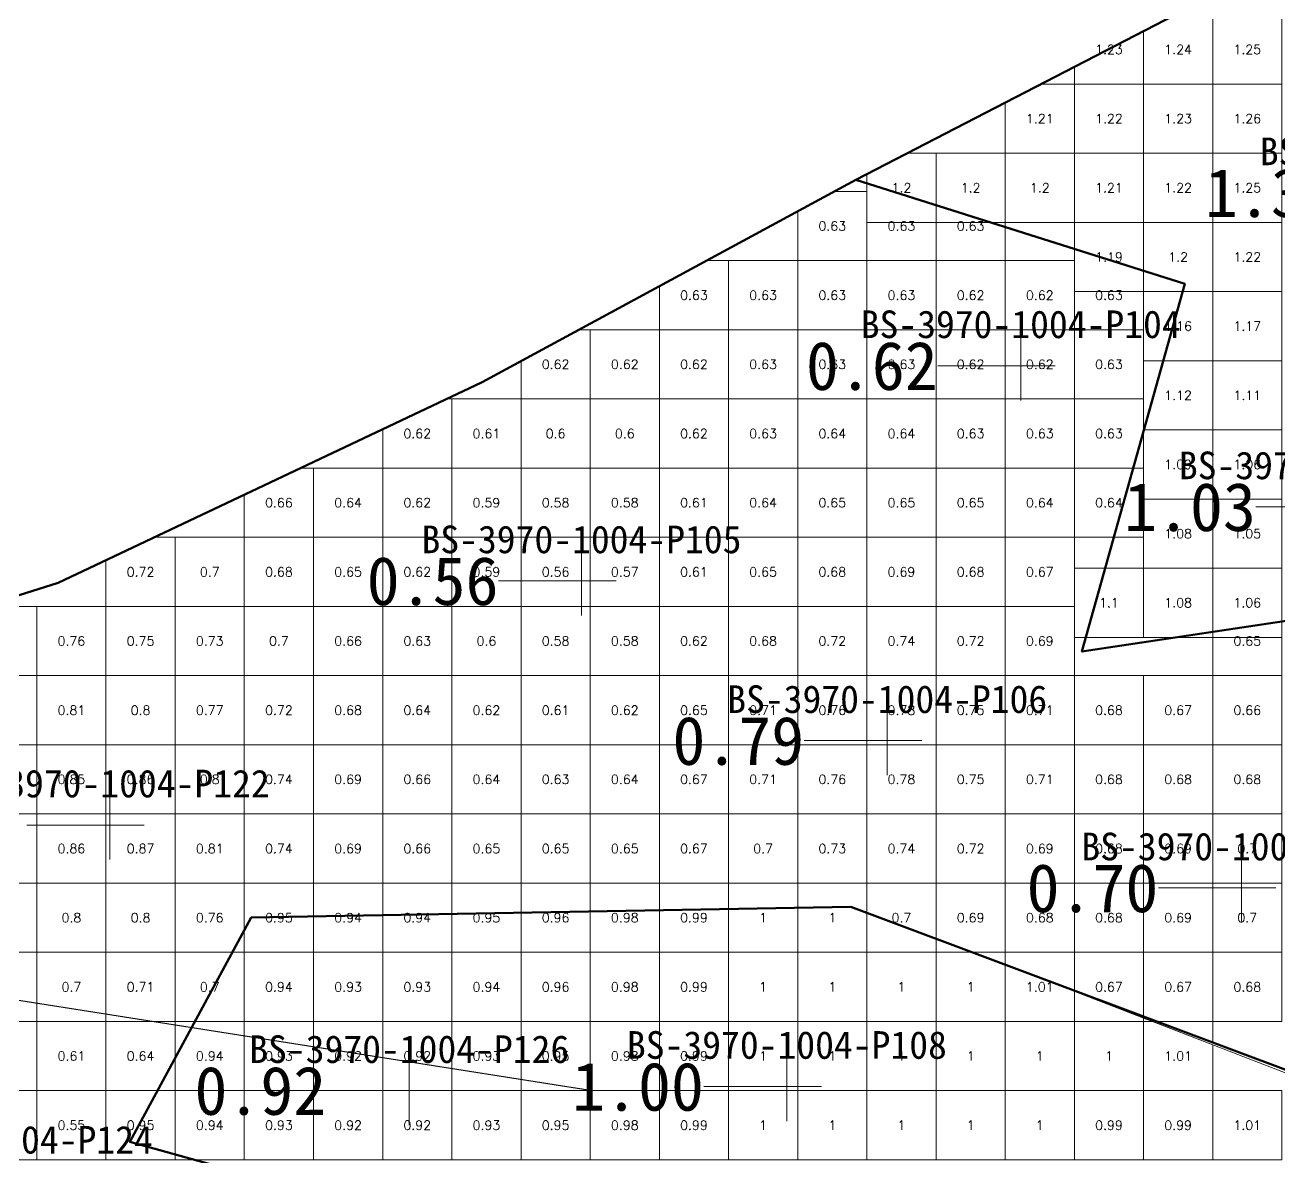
# Model space of a CAD drawing. Header units: inches. Extents: x 469761 to 469956, y 4349708 to 4349833.
# Drawn here: x 469805.2 to 469823.32, y 4349755.18 to 4349771.55 of the extents above; entities that cross this region are included whole.
import ezdxf
from ezdxf.enums import TextEntityAlignment as Align

# ---------------------------------------------------------------- set-up
doc = ezdxf.new("R2010")
doc.units = ezdxf.units.IN
doc.header["$MEASUREMENT"] = 0
for name, color, linetype, lineweight in [('点', 7, 'Continuous', 0), ('爆区方格网', 7, 'Continuous', 0), ('线条', 7, 'Continuous', 0), ('钻孔', 7, 'Continuous', 0)]:
    doc.layers.add(name, color=color, linetype=linetype, lineweight=lineweight)
doc.styles.add('3dmine_textStyle_1', font='txt.shx', dxfattribs={"height": 1, "bigfont": 'gbcbig.shx'})
doc.styles.add('3dmine_textStyle_2', font='simsunb.ttf', dxfattribs={"height": 1})

msp = doc.modelspace()

# ---------------------------------------------------------------- hatches: boundary and pattern name
at = {"layer": '钻孔', "linetype": 'Continuous', "lineweight": 0, "true_color": 0x00ffff, "extrusion": (0, 1, 0)}
for points in [[(-469820.59, 3960.29), (-469819.59, 3960.29), (-469819.59, 3973.29), (-469820.59, 3973.29)], [(-469814.24, 3960.45), (-469813.24, 3960.45), (-469813.24, 3973.45), (-469814.24, 3973.45)], [(-469818.66, 3959.59), (-469817.66, 3959.59), (-469817.66, 3973.59), (-469818.66, 3973.59)], [(-469807.42, 3960.23), (-469806.42, 3960.23), (-469806.42, 3972.23), (-469807.42, 3972.23)], [(-469823.78, 3959.58), (-469822.78, 3959.58), (-469822.78, 3973.58), (-469823.78, 3973.58)], [(-469811.75, 3960.49), (-469810.75, 3960.49), (-469810.75, 3971.49), (-469811.75, 3971.49)]]:
    msp.add_hatch(color=4, dxfattribs=at).paths.add_polyline_path(points, flags=0)
at = {"layer": '钻孔', "linetype": 'Continuous', "lineweight": 0, "true_color": 0x0000ff, "extrusion": (0, 1, 0)}
msp.add_hatch(color=5, dxfattribs=at).paths.add_polyline_path([(-469817.21, 3960.34), (-469816.21, 3960.34), (-469816.21, 3973.34), (-469817.21, 3973.34)], flags=0)

# ---------------------------------------------------------------- linework, layer by layer
msp.add_line((469813.366, 4349756.14, 3969.96), (469774.998, 4349762.186))
at = {"color": 5, "linetype": 'Continuous', "lineweight": 50, "elevation": 1987.297}
for points in [[(469817.208, 4349769.309), (469828.454, 4349775.127), (469837.3, 4349777.874), (469846.044, 4349775.075), (469845.59, 4349771.971), (469847.292, 4349769.245), (469850.168, 4349770.343), (469852.439, 4349771.326), (469856.754, 4349771.099), (469861.845, 4349771.213), (469866.414, 4349769.254), (469864.214, 4349766.26), (469858.315, 4349764.574), (469853.994, 4349765.649), (469852.242, 4349767.401), (469842.005, 4349764.839), (469836.359, 4349766.411), (469832.229, 4349766.357), (469826.099, 4349763.33), (469820.476, 4349762.487), (469821.961, 4349767.803), (469817.208, 4349769.309), (469817.208, 4349769.309)], [(469826.099, 4349763.33), (469820.476, 4349762.487), (469821.961, 4349767.803), (469817.208, 4349769.309), (469811.803, 4349766.383), (469805.674, 4349763.484), (469798.18, 4349761.115)], [(469826.447, 4349749.059), (469820.435, 4349748.718), (469816.901, 4349750.392), (469815.661, 4349753.368), (469810.454, 4349754.359), (469806.711, 4349755.398), (469808.467, 4349758.645), (469817.134, 4349758.797), (469824.272, 4349756.124)]]:
    msp.add_lwpolyline(points, dxfattribs=at)
at = {"color": 5, "linetype": 'Continuous', "lineweight": 0, "elevation": 1987.297}
msp.add_lwpolyline([(469808.467, 4349758.645), (469806.711, 4349755.398), (469810.454, 4349754.359), (469815.661, 4349753.368), (469816.901, 4349750.392), (469820.435, 4349748.718), (469826.447, 4349749.059), (469830.409, 4349743.046), (469833.538, 4349743.132), (469836.404, 4349743.299), (469837.582, 4349745.099), (469833.358, 4349750.622), (469831.831, 4349753.068), (469828.701, 4349753.527), (469824.551, 4349755.961), (469819.322, 4349757.977), (469817.134, 4349758.797), (469808.467, 4349758.645), (469808.467, 4349758.645)], dxfattribs=at)
at = {"layer": '点', "color": 138, "linetype": 'Continuous', "lineweight": 0, "true_color": 0x004c4c}
for points, elevation in [([(469819.59, 4349766.12), (469819.59, 4349767.12)], 3973.29), ([(469820.09, 4349766.62), (469819.09, 4349766.62)], 3973.29), ([(469813.24, 4349763.01), (469813.24, 4349764.01)], 3973.45), ([(469813.74, 4349763.51), (469812.74, 4349763.51)], 3973.45), ([(469817.66, 4349760.7), (469817.66, 4349761.7)], 3973.59), ([(469818.16, 4349761.2), (469817.16, 4349761.2)], 3973.59), ([(469806.42, 4349759.48), (469806.42, 4349760.48)], 3972.23), ([(469806.92, 4349759.98), (469805.92, 4349759.98)], 3972.23), ([(469822.78, 4349758.57), (469822.78, 4349759.57)], 3973.58), ([(469823.28, 4349759.07), (469822.28, 4349759.07)], 3973.58), ([(469816.21, 4349755.7), (469816.21, 4349756.7)], 3973.34), ([(469810.75, 4349755.64), (469810.75, 4349756.64)], 3971.49), ([(469811.25, 4349756.14), (469810.25, 4349756.14)], 3971.49), ([(469816.71, 4349756.2), (469815.71, 4349756.2)], 3973.34)]:
    msp.add_lwpolyline(points, dxfattribs=dict(at, elevation=elevation))
at = {"layer": '爆区方格网', "color": 5, "linetype": 'Continuous', "lineweight": 0}
for points, elevation in [([(469822.366, 4349770.693), (469821.366, 4349770.693), (469821.366, 4349771.46), (469821.817, 4349771.693), (469822.366, 4349771.693), (469822.366, 4349770.693)], 3972.82), ([(469823.366, 4349770.693), (469822.366, 4349770.693), (469822.366, 4349771.693), (469823.366, 4349771.693), (469823.366, 4349770.693)], 3972.82), ([(469821.366, 4349770.693), (469820.366, 4349770.693), (469820.366, 4349770.943), (469821.366, 4349771.46), (469821.366, 4349770.693)], 3972.82), ([(469809.366, 4349758.14), (469808.366, 4349758.14), (469808.366, 4349759.14), (469809.366, 4349759.14), (469809.366, 4349758.14)], 3969.96), ([(469810.366, 4349758.14), (469809.366, 4349758.14), (469809.366, 4349759.14), (469810.366, 4349759.14), (469810.366, 4349758.14)], 3969.96), ([(469811.366, 4349758.14), (469810.366, 4349758.14), (469810.366, 4349759.14), (469811.366, 4349759.14), (469811.366, 4349758.14)], 3969.96), ([(469812.366, 4349758.14), (469811.366, 4349758.14), (469811.366, 4349759.14), (469812.366, 4349759.14), (469812.366, 4349758.14)], 3969.96), ([(469813.366, 4349758.14), (469812.366, 4349758.14), (469812.366, 4349759.14), (469813.366, 4349759.14), (469813.366, 4349758.14)], 3969.96), ([(469814.366, 4349758.14), (469813.366, 4349758.14), (469813.366, 4349759.14), (469814.366, 4349759.14), (469814.366, 4349758.14)], 3969.96), ([(469815.366, 4349758.14), (469814.366, 4349758.14), (469814.366, 4349759.14), (469815.366, 4349759.14), (469815.366, 4349758.14)], 3969.96), ([(469816.366, 4349758.14), (469815.366, 4349758.14), (469815.366, 4349759.14), (469816.366, 4349759.14), (469816.366, 4349758.14)], 3969.96), ([(469817.366, 4349758.71), (469817.134, 4349758.797), (469817.366, 4349758.71), (469817.366, 4349758.14), (469816.366, 4349758.14), (469816.366, 4349759.14), (469817.366, 4349759.14), (469817.366, 4349758.71)], 3969.96), ([(469818.366, 4349758.335), (469818.366, 4349758.14), (469817.366, 4349758.14), (469817.366, 4349758.71), (469818.366, 4349758.335)], 3972.76), ([(469818.889, 4349758.14), (469818.366, 4349758.14), (469818.366, 4349758.335), (469818.889, 4349758.14)], 3972.76), ([(469808.366, 4349757.14), (469807.366, 4349757.14), (469807.366, 4349758.14), (469808.366, 4349758.14), (469808.366, 4349757.14)], 3972.76), ([(469809.366, 4349757.14), (469808.366, 4349757.14), (469808.366, 4349758.14), (469809.366, 4349758.14), (469809.366, 4349757.14)], 3969.96), ([(469810.366, 4349757.14), (469809.366, 4349757.14), (469809.366, 4349758.14), (469810.366, 4349758.14), (469810.366, 4349757.14)], 3969.96), ([(469811.366, 4349757.14), (469810.366, 4349757.14), (469810.366, 4349758.14), (469811.366, 4349758.14), (469811.366, 4349757.14)], 3969.96), ([(469812.366, 4349757.14), (469811.366, 4349757.14), (469811.366, 4349758.14), (469812.366, 4349758.14), (469812.366, 4349757.14)], 3969.96), ([(469813.366, 4349757.14), (469812.366, 4349757.14), (469812.366, 4349758.14), (469813.366, 4349758.14), (469813.366, 4349757.14)], 3969.96), ([(469814.366, 4349757.14), (469813.366, 4349757.14), (469813.366, 4349758.14), (469814.366, 4349758.14), (469814.366, 4349757.14)], 3969.96), ([(469815.366, 4349757.14), (469814.366, 4349757.14), (469814.366, 4349758.14), (469815.366, 4349758.14), (469815.366, 4349757.14)], 3969.96), ([(469816.366, 4349757.14), (469815.366, 4349757.14), (469815.366, 4349758.14), (469816.366, 4349758.14), (469816.366, 4349757.14)], 3969.96), ([(469817.366, 4349757.14), (469816.366, 4349757.14), (469816.366, 4349758.14), (469817.366, 4349758.14), (469817.366, 4349757.14)], 3969.96), ([(469818.366, 4349757.14), (469817.366, 4349757.14), (469817.366, 4349758.14), (469818.366, 4349758.14), (469818.366, 4349757.14)], 3969.96), ([(469819.322, 4349757.977), (469819.366, 4349757.961), (469819.366, 4349757.14), (469818.366, 4349757.14), (469818.366, 4349758.14), (469818.889, 4349758.14), (469819.322, 4349757.977)], 3969.96), ([(469820.366, 4349757.575), (469820.366, 4349757.14), (469819.366, 4349757.14), (469819.366, 4349757.961), (469820.366, 4349757.575)], 3969.96), ([(469821.366, 4349757.189), (469821.366, 4349757.14), (469820.366, 4349757.14), (469820.366, 4349757.592), (469821.366, 4349757.207)], 3972.76), ([(469808.366, 4349756.14), (469807.366, 4349756.14), (469807.366, 4349757.14), (469808.366, 4349757.14), (469808.366, 4349756.14)], 3969.96), ([(469809.366, 4349756.14), (469808.366, 4349756.14), (469808.366, 4349757.14), (469809.366, 4349757.14), (469809.366, 4349756.14)], 3969.96), ([(469810.366, 4349756.14), (469809.366, 4349756.14), (469809.366, 4349757.14), (469810.366, 4349757.14), (469810.366, 4349756.14)], 3969.96), ([(469811.366, 4349756.14), (469810.366, 4349756.14), (469810.366, 4349757.14), (469811.366, 4349757.14), (469811.366, 4349756.14)], 3969.96), ([(469812.366, 4349756.14), (469811.366, 4349756.14), (469811.366, 4349757.14), (469812.366, 4349757.14), (469812.366, 4349756.14)], 3969.96), ([(469813.366, 4349756.14), (469812.366, 4349756.14), (469812.366, 4349757.14), (469813.366, 4349757.14), (469813.366, 4349756.14)], 3969.96), ([(469814.366, 4349756.14), (469813.366, 4349756.14), (469813.366, 4349757.14), (469814.366, 4349757.14), (469814.366, 4349756.14)], 3969.96), ([(469815.366, 4349756.14), (469814.366, 4349756.14), (469814.366, 4349757.14), (469815.366, 4349757.14), (469815.366, 4349756.14)], 3969.96), ([(469816.366, 4349756.14), (469815.366, 4349756.14), (469815.366, 4349757.14), (469816.366, 4349757.14), (469816.366, 4349756.14)], 3969.96), ([(469817.366, 4349756.14), (469816.366, 4349756.14), (469816.366, 4349757.14), (469817.366, 4349757.14), (469817.366, 4349756.14)], 3969.96), ([(469818.366, 4349756.14), (469817.366, 4349756.14), (469817.366, 4349757.14), (469818.366, 4349757.14), (469818.366, 4349756.14)], 3969.96), ([(469819.366, 4349756.14), (469818.366, 4349756.14), (469818.366, 4349757.14), (469819.366, 4349757.14), (469819.366, 4349756.14)], 3969.96), ([(469820.366, 4349756.14), (469819.366, 4349756.14), (469819.366, 4349757.14), (469820.366, 4349757.14), (469820.366, 4349756.14)], 3969.96), ([(469821.366, 4349756.14), (469820.366, 4349756.14), (469820.366, 4349757.14), (469821.366, 4349757.14), (469821.366, 4349756.14)], 3969.96), ([(469822.366, 4349756.803), (469822.366, 4349756.14), (469821.366, 4349756.14), (469821.366, 4349757.14), (469821.494, 4349757.14), (469822.366, 4349756.803)], 3969.96), ([(469807.366, 4349755.14), (469806.366, 4349755.14), (469806.366, 4349756.14), (469807.366, 4349756.14), (469807.366, 4349755.14)], 3969.96), ([(469808.366, 4349755.14), (469807.366, 4349755.14), (469807.366, 4349756.14), (469808.366, 4349756.14), (469808.366, 4349755.14)], 3969.96), ([(469809.366, 4349755.14), (469808.366, 4349755.14), (469808.366, 4349756.14), (469809.366, 4349756.14), (469809.366, 4349755.14)], 3969.96), ([(469810.366, 4349755.14), (469809.366, 4349755.14), (469809.366, 4349756.14), (469810.366, 4349756.14), (469810.366, 4349755.14)], 3969.96), ([(469811.366, 4349755.14), (469810.366, 4349755.14), (469810.366, 4349756.14), (469811.366, 4349756.14), (469811.366, 4349755.14)], 3969.96), ([(469812.366, 4349755.14), (469811.366, 4349755.14), (469811.366, 4349756.14), (469812.366, 4349756.14), (469812.366, 4349755.14)], 3969.96), ([(469813.366, 4349755.14), (469812.366, 4349755.14), (469812.366, 4349756.14), (469813.366, 4349756.14), (469813.366, 4349755.14)], 3969.96), ([(469814.366, 4349755.14), (469813.366, 4349755.14), (469813.366, 4349756.14), (469814.366, 4349756.14), (469814.366, 4349755.14)], 3969.96), ([(469815.366, 4349755.14), (469814.366, 4349755.14), (469814.366, 4349756.14), (469815.366, 4349756.14), (469815.366, 4349755.14)], 3969.96), ([(469816.366, 4349755.14), (469815.366, 4349755.14), (469815.366, 4349756.14), (469816.366, 4349756.14), (469816.366, 4349755.14)], 3969.96), ([(469817.366, 4349755.14), (469816.366, 4349755.14), (469816.366, 4349756.14), (469817.366, 4349756.14), (469817.366, 4349755.14)], 3969.96), ([(469818.366, 4349755.14), (469817.366, 4349755.14), (469817.366, 4349756.14), (469818.366, 4349756.14), (469818.366, 4349755.14)], 3969.96), ([(469819.366, 4349755.14), (469818.366, 4349755.14), (469818.366, 4349756.14), (469819.366, 4349756.14), (469819.366, 4349755.14)], 3969.96), ([(469820.366, 4349755.14), (469819.366, 4349755.14), (469819.366, 4349756.14), (469820.366, 4349756.14), (469820.366, 4349755.14)], 3969.96), ([(469821.366, 4349755.14), (469820.366, 4349755.14), (469820.366, 4349756.14), (469821.366, 4349756.14), (469821.366, 4349755.14)], 3969.96), ([(469822.366, 4349755.14), (469821.366, 4349755.14), (469821.366, 4349756.14), (469822.366, 4349756.14), (469822.366, 4349755.14)], 3969.96), ([(469823.366, 4349755.14), (469822.366, 4349755.14), (469822.366, 4349756.14), (469823.366, 4349756.14), (469823.366, 4349755.14)], 3969.96)]:
    msp.add_lwpolyline(points, dxfattribs=dict(at, elevation=elevation))
at = {"layer": '爆区方格网', "color": 5, "linetype": 'Continuous', "lineweight": 0, "true_color": 0x0000ff}
for points, elevation in [([(469820.366, 4349769.693), (469819.366, 4349769.693), (469819.366, 4349770.425), (469819.885, 4349770.693), (469820.366, 4349770.693), (469820.366, 4349769.693)], 3972.82), ([(469821.366, 4349769.693), (469820.366, 4349769.693), (469820.366, 4349770.693), (469821.366, 4349770.693), (469821.366, 4349769.693)], 3972.82), ([(469822.366, 4349769.693), (469821.366, 4349769.693), (469821.366, 4349770.693), (469822.366, 4349770.693), (469822.366, 4349769.693)], 3972.82), ([(469823.366, 4349769.693), (469822.366, 4349769.693), (469822.366, 4349770.693), (469823.366, 4349770.693), (469823.366, 4349769.693)], 3972.82), ([(469818.366, 4349768.693), (469817.366, 4349768.693), (469817.366, 4349769.39), (469817.952, 4349769.693), (469818.366, 4349769.693), (469818.366, 4349768.693)], 3972.82), ([(469819.366, 4349768.693), (469818.366, 4349768.693), (469818.366, 4349769.693), (469819.366, 4349769.693), (469819.366, 4349768.693)], 3972.82), ([(469820.366, 4349768.693), (469819.366, 4349768.693), (469819.366, 4349769.693), (469820.366, 4349769.693), (469820.366, 4349768.693)], 3972.82), ([(469821.366, 4349768.693), (469820.366, 4349768.693), (469820.366, 4349769.693), (469821.366, 4349769.693), (469821.366, 4349768.693)], 3972.82), ([(469822.366, 4349768.693), (469821.366, 4349768.693), (469821.366, 4349769.693), (469822.366, 4349769.693), (469822.366, 4349768.693)], 3972.82), ([(469823.366, 4349768.693), (469822.366, 4349768.693), (469822.366, 4349769.693), (469823.366, 4349769.693), (469823.366, 4349768.693)], 3972.82), ([(469821.366, 4349767.693), (469820.366, 4349767.693), (469820.366, 4349768.693), (469821.366, 4349768.693), (469821.366, 4349767.693)], 3972.82), ([(469822.366, 4349767.693), (469821.366, 4349767.693), (469821.366, 4349768.693), (469822.366, 4349768.693), (469822.366, 4349767.693)], 3972.82), ([(469823.366, 4349767.693), (469822.366, 4349767.693), (469822.366, 4349768.693), (469823.366, 4349768.693), (469823.366, 4349767.693)], 3972.82), ([(469822.366, 4349766.693), (469821.366, 4349766.693), (469821.366, 4349767.693), (469822.366, 4349767.693), (469822.366, 4349766.693)], 3972.82), ([(469823.366, 4349766.693), (469822.366, 4349766.693), (469822.366, 4349767.693), (469823.366, 4349767.693), (469823.366, 4349766.693)], 3972.82), ([(469822.366, 4349765.693), (469821.366, 4349765.693), (469821.366, 4349766.693), (469822.366, 4349766.693), (469822.366, 4349765.693)], 3972.82), ([(469823.366, 4349765.693), (469822.366, 4349765.693), (469822.366, 4349766.693), (469823.366, 4349766.693), (469823.366, 4349765.693)], 3972.82), ([(469822.366, 4349764.693), (469821.366, 4349764.693), (469821.366, 4349765.693), (469822.366, 4349765.693), (469822.366, 4349764.693)], 3972.82), ([(469823.366, 4349764.693), (469822.366, 4349764.693), (469822.366, 4349765.693), (469823.366, 4349765.693), (469823.366, 4349764.693)], 3972.82), ([(469822.366, 4349763.693), (469821.366, 4349763.693), (469821.366, 4349764.693), (469822.366, 4349764.693), (469822.366, 4349763.693)], 3972.82), ([(469823.366, 4349763.693), (469822.366, 4349763.693), (469822.366, 4349764.693), (469823.366, 4349764.693), (469823.366, 4349763.693)], 3972.82), ([(469821.366, 4349762.693), (469820.366, 4349762.693), (469820.366, 4349763.693), (469821.366, 4349763.693), (469821.366, 4349762.693)], 3972.82), ([(469822.366, 4349762.693), (469821.366, 4349762.693), (469821.366, 4349763.693), (469822.366, 4349763.693), (469822.366, 4349762.693)], 3972.82), ([(469823.366, 4349762.693), (469822.366, 4349762.693), (469822.366, 4349763.693), (469823.366, 4349763.693), (469823.366, 4349762.693)], 3972.82), ([(469819.366, 4349757.961), (469818.889, 4349758.14), (469819.366, 4349758.14), (469819.366, 4349757.961)], 3969.96), ([(469820.366, 4349757.587), (469819.366, 4349757.961), (469819.366, 4349758.14), (469820.366, 4349758.14), (469820.366, 4349757.587)], 3969.96), ([(469822.366, 4349756.838), (469821.56, 4349757.14), (469822.366, 4349757.14), (469822.366, 4349756.838)], 3969.96)]:
    msp.add_lwpolyline(points, dxfattribs=dict(at, elevation=elevation))
at = {"layer": '爆区方格网', "color": 4, "linetype": 'Continuous', "lineweight": 0, "true_color": 0x00ffff, "elevation": 3972.76}
for points in [[(469817.366, 4349768.693), (469817.366, 4349768.14), (469816.366, 4349768.14), (469816.366, 4349768.853), (469816.896, 4349769.14), (469817.366, 4349769.14), (469817.366, 4349768.693)], [(469818.366, 4349768.14), (469817.366, 4349768.14), (469817.366, 4349768.693), (469818.366, 4349768.693), (469818.366, 4349768.14)], [(469819.366, 4349768.14), (469818.366, 4349768.14), (469818.366, 4349768.693), (469819.366, 4349768.693), (469819.366, 4349768.14)], [(469815.366, 4349767.14), (469814.366, 4349767.14), (469814.366, 4349767.77), (469815.048, 4349768.14), (469815.366, 4349768.14), (469815.366, 4349767.14)], [(469816.366, 4349767.14), (469815.366, 4349767.14), (469815.366, 4349768.14), (469816.366, 4349768.14), (469816.366, 4349767.14)], [(469817.366, 4349767.14), (469816.366, 4349767.14), (469816.366, 4349768.14), (469817.366, 4349768.14), (469817.366, 4349767.14)], [(469818.366, 4349767.14), (469817.366, 4349767.14), (469817.366, 4349768.14), (469818.366, 4349768.14), (469818.366, 4349767.14)], [(469819.366, 4349767.14), (469818.366, 4349767.14), (469818.366, 4349768.14), (469819.366, 4349768.14), (469819.366, 4349767.14)], [(469820.366, 4349767.693), (469820.366, 4349767.14), (469819.366, 4349767.14), (469819.366, 4349768.14), (469820.366, 4349768.14), (469820.366, 4349767.693)], [(469821.366, 4349767.14), (469820.366, 4349767.14), (469820.366, 4349767.693), (469821.366, 4349767.693), (469821.366, 4349767.14)], [(469813.366, 4349766.14), (469812.366, 4349766.14), (469812.366, 4349766.688), (469813.201, 4349767.14), (469813.366, 4349767.14), (469813.366, 4349766.14)], [(469814.366, 4349766.14), (469813.366, 4349766.14), (469813.366, 4349767.14), (469814.366, 4349767.14), (469814.366, 4349766.14)], [(469815.366, 4349766.14), (469814.366, 4349766.14), (469814.366, 4349767.14), (469815.366, 4349767.14), (469815.366, 4349766.14)], [(469816.366, 4349766.14), (469815.366, 4349766.14), (469815.366, 4349767.14), (469816.366, 4349767.14), (469816.366, 4349766.14)], [(469817.366, 4349766.14), (469816.366, 4349766.14), (469816.366, 4349767.14), (469817.366, 4349767.14), (469817.366, 4349766.14)], [(469818.366, 4349766.14), (469817.366, 4349766.14), (469817.366, 4349767.14), (469818.366, 4349767.14), (469818.366, 4349766.14)], [(469819.366, 4349766.14), (469818.366, 4349766.14), (469818.366, 4349767.14), (469819.366, 4349767.14), (469819.366, 4349766.14)], [(469820.366, 4349766.14), (469819.366, 4349766.14), (469819.366, 4349767.14), (469820.366, 4349767.14), (469820.366, 4349766.14)], [(469821.366, 4349766.693), (469821.366, 4349766.14), (469820.366, 4349766.14), (469820.366, 4349767.14), (469821.366, 4349767.14), (469821.366, 4349766.693)], [(469811.366, 4349765.14), (469810.366, 4349765.14), (469810.366, 4349765.703), (469811.289, 4349766.14), (469811.366, 4349766.14), (469811.366, 4349765.14)], [(469812.366, 4349765.14), (469811.366, 4349765.14), (469811.366, 4349766.14), (469812.366, 4349766.14), (469812.366, 4349765.14)], [(469813.366, 4349765.14), (469812.366, 4349765.14), (469812.366, 4349766.14), (469813.366, 4349766.14), (469813.366, 4349765.14)], [(469814.366, 4349765.14), (469813.366, 4349765.14), (469813.366, 4349766.14), (469814.366, 4349766.14), (469814.366, 4349765.14)], [(469815.366, 4349765.14), (469814.366, 4349765.14), (469814.366, 4349766.14), (469815.366, 4349766.14), (469815.366, 4349765.14)], [(469816.366, 4349765.14), (469815.366, 4349765.14), (469815.366, 4349766.14), (469816.366, 4349766.14), (469816.366, 4349765.14)], [(469817.366, 4349765.14), (469816.366, 4349765.14), (469816.366, 4349766.14), (469817.366, 4349766.14), (469817.366, 4349765.14)], [(469818.366, 4349765.14), (469817.366, 4349765.14), (469817.366, 4349766.14), (469818.366, 4349766.14), (469818.366, 4349765.14)], [(469819.366, 4349765.14), (469818.366, 4349765.14), (469818.366, 4349766.14), (469819.366, 4349766.14), (469819.366, 4349765.14)], [(469820.366, 4349765.14), (469819.366, 4349765.14), (469819.366, 4349766.14), (469820.366, 4349766.14), (469820.366, 4349765.14)], [(469821.366, 4349765.693), (469821.366, 4349765.14), (469820.366, 4349765.14), (469820.366, 4349766.14), (469821.366, 4349766.14), (469821.366, 4349765.693)], [(469809.366, 4349764.14), (469808.366, 4349764.14), (469808.366, 4349764.758), (469809.174, 4349765.14), (469809.366, 4349765.14), (469809.366, 4349764.14)], [(469810.366, 4349764.14), (469809.366, 4349764.14), (469809.366, 4349765.14), (469810.366, 4349765.14), (469810.366, 4349764.14)], [(469811.366, 4349764.14), (469810.366, 4349764.14), (469810.366, 4349765.14), (469811.366, 4349765.14), (469811.366, 4349764.14)], [(469812.366, 4349764.14), (469811.366, 4349764.14), (469811.366, 4349765.14), (469812.366, 4349765.14), (469812.366, 4349764.14)], [(469813.366, 4349764.14), (469812.366, 4349764.14), (469812.366, 4349765.14), (469813.366, 4349765.14), (469813.366, 4349764.14)], [(469814.366, 4349764.14), (469813.366, 4349764.14), (469813.366, 4349765.14), (469814.366, 4349765.14), (469814.366, 4349764.14)], [(469815.366, 4349764.14), (469814.366, 4349764.14), (469814.366, 4349765.14), (469815.366, 4349765.14), (469815.366, 4349764.14)], [(469816.366, 4349764.14), (469815.366, 4349764.14), (469815.366, 4349765.14), (469816.366, 4349765.14), (469816.366, 4349764.14)], [(469817.366, 4349764.14), (469816.366, 4349764.14), (469816.366, 4349765.14), (469817.366, 4349765.14), (469817.366, 4349764.14)], [(469818.366, 4349764.14), (469817.366, 4349764.14), (469817.366, 4349765.14), (469818.366, 4349765.14), (469818.366, 4349764.14)], [(469819.366, 4349764.14), (469818.366, 4349764.14), (469818.366, 4349765.14), (469819.366, 4349765.14), (469819.366, 4349764.14)], [(469820.366, 4349764.14), (469819.366, 4349764.14), (469819.366, 4349765.14), (469820.366, 4349765.14), (469820.366, 4349764.14)], [(469821.366, 4349764.14), (469820.366, 4349764.14), (469820.366, 4349765.14), (469821.366, 4349765.14), (469821.366, 4349764.14)], [(469807.366, 4349763.14), (469806.366, 4349763.14), (469806.366, 4349763.812), (469807.059, 4349764.14), (469807.366, 4349764.14), (469807.366, 4349763.14)], [(469808.366, 4349763.14), (469807.366, 4349763.14), (469807.366, 4349764.14), (469808.366, 4349764.14), (469808.366, 4349763.14)], [(469809.366, 4349763.14), (469808.366, 4349763.14), (469808.366, 4349764.14), (469809.366, 4349764.14), (469809.366, 4349763.14)], [(469810.366, 4349763.14), (469809.366, 4349763.14), (469809.366, 4349764.14), (469810.366, 4349764.14), (469810.366, 4349763.14)], [(469811.366, 4349763.14), (469810.366, 4349763.14), (469810.366, 4349764.14), (469811.366, 4349764.14), (469811.366, 4349763.14)], [(469812.366, 4349763.14), (469811.366, 4349763.14), (469811.366, 4349764.14), (469812.366, 4349764.14), (469812.366, 4349763.14)], [(469813.366, 4349763.14), (469812.366, 4349763.14), (469812.366, 4349764.14), (469813.366, 4349764.14), (469813.366, 4349763.14)], [(469814.366, 4349763.14), (469813.366, 4349763.14), (469813.366, 4349764.14), (469814.366, 4349764.14), (469814.366, 4349763.14)], [(469815.366, 4349763.14), (469814.366, 4349763.14), (469814.366, 4349764.14), (469815.366, 4349764.14), (469815.366, 4349763.14)], [(469816.366, 4349763.14), (469815.366, 4349763.14), (469815.366, 4349764.14), (469816.366, 4349764.14), (469816.366, 4349763.14)], [(469817.366, 4349763.14), (469816.366, 4349763.14), (469816.366, 4349764.14), (469817.366, 4349764.14), (469817.366, 4349763.14)], [(469818.366, 4349763.14), (469817.366, 4349763.14), (469817.366, 4349764.14), (469818.366, 4349764.14), (469818.366, 4349763.14)], [(469819.366, 4349763.14), (469818.366, 4349763.14), (469818.366, 4349764.14), (469819.366, 4349764.14), (469819.366, 4349763.14)], [(469820.366, 4349763.14), (469819.366, 4349763.14), (469819.366, 4349764.14), (469820.366, 4349764.14), (469820.366, 4349763.14)], [(469805.366, 4349762.14), (469804.366, 4349762.14), (469804.366, 4349763.071), (469804.583, 4349763.14), (469805.366, 4349763.14), (469805.366, 4349762.14)], [(469806.366, 4349762.14), (469805.366, 4349762.14), (469805.366, 4349763.14), (469806.366, 4349763.14), (469806.366, 4349762.14)], [(469807.366, 4349762.14), (469806.366, 4349762.14), (469806.366, 4349763.14), (469807.366, 4349763.14), (469807.366, 4349762.14)], [(469808.366, 4349762.14), (469807.366, 4349762.14), (469807.366, 4349763.14), (469808.366, 4349763.14), (469808.366, 4349762.14)], [(469809.366, 4349762.14), (469808.366, 4349762.14), (469808.366, 4349763.14), (469809.366, 4349763.14), (469809.366, 4349762.14)], [(469810.366, 4349762.14), (469809.366, 4349762.14), (469809.366, 4349763.14), (469810.366, 4349763.14), (469810.366, 4349762.14)], [(469811.366, 4349762.14), (469810.366, 4349762.14), (469810.366, 4349763.14), (469811.366, 4349763.14), (469811.366, 4349762.14)], [(469812.366, 4349762.14), (469811.366, 4349762.14), (469811.366, 4349763.14), (469812.366, 4349763.14), (469812.366, 4349762.14)], [(469813.366, 4349762.14), (469812.366, 4349762.14), (469812.366, 4349763.14), (469813.366, 4349763.14), (469813.366, 4349762.14)], [(469814.366, 4349762.14), (469813.366, 4349762.14), (469813.366, 4349763.14), (469814.366, 4349763.14), (469814.366, 4349762.14)], [(469815.366, 4349762.14), (469814.366, 4349762.14), (469814.366, 4349763.14), (469815.366, 4349763.14), (469815.366, 4349762.14)], [(469816.366, 4349762.14), (469815.366, 4349762.14), (469815.366, 4349763.14), (469816.366, 4349763.14), (469816.366, 4349762.14)], [(469817.366, 4349762.14), (469816.366, 4349762.14), (469816.366, 4349763.14), (469817.366, 4349763.14), (469817.366, 4349762.14)], [(469818.366, 4349762.14), (469817.366, 4349762.14), (469817.366, 4349763.14), (469818.366, 4349763.14), (469818.366, 4349762.14)], [(469819.366, 4349762.14), (469818.366, 4349762.14), (469818.366, 4349763.14), (469819.366, 4349763.14), (469819.366, 4349762.14)], [(469820.366, 4349762.693), (469820.366, 4349762.14), (469819.366, 4349762.14), (469819.366, 4349763.14), (469820.366, 4349763.14), (469820.366, 4349762.693)], [(469823.366, 4349762.14), (469822.366, 4349762.14), (469822.366, 4349762.693), (469823.366, 4349762.693), (469823.366, 4349762.14)], [(469805.366, 4349761.14), (469804.366, 4349761.14), (469804.366, 4349762.14), (469805.366, 4349762.14), (469805.366, 4349761.14)], [(469806.366, 4349761.14), (469805.366, 4349761.14), (469805.366, 4349762.14), (469806.366, 4349762.14), (469806.366, 4349761.14)], [(469807.366, 4349761.14), (469806.366, 4349761.14), (469806.366, 4349762.14), (469807.366, 4349762.14), (469807.366, 4349761.14)], [(469808.366, 4349761.14), (469807.366, 4349761.14), (469807.366, 4349762.14), (469808.366, 4349762.14), (469808.366, 4349761.14)], [(469809.366, 4349761.14), (469808.366, 4349761.14), (469808.366, 4349762.14), (469809.366, 4349762.14), (469809.366, 4349761.14)], [(469810.366, 4349761.14), (469809.366, 4349761.14), (469809.366, 4349762.14), (469810.366, 4349762.14), (469810.366, 4349761.14)], [(469811.366, 4349761.14), (469810.366, 4349761.14), (469810.366, 4349762.14), (469811.366, 4349762.14), (469811.366, 4349761.14)], [(469812.366, 4349761.14), (469811.366, 4349761.14), (469811.366, 4349762.14), (469812.366, 4349762.14), (469812.366, 4349761.14)], [(469813.366, 4349761.14), (469812.366, 4349761.14), (469812.366, 4349762.14), (469813.366, 4349762.14), (469813.366, 4349761.14)], [(469814.366, 4349761.14), (469813.366, 4349761.14), (469813.366, 4349762.14), (469814.366, 4349762.14), (469814.366, 4349761.14)], [(469815.366, 4349761.14), (469814.366, 4349761.14), (469814.366, 4349762.14), (469815.366, 4349762.14), (469815.366, 4349761.14)], [(469816.366, 4349761.14), (469815.366, 4349761.14), (469815.366, 4349762.14), (469816.366, 4349762.14), (469816.366, 4349761.14)], [(469817.366, 4349761.14), (469816.366, 4349761.14), (469816.366, 4349762.14), (469817.366, 4349762.14), (469817.366, 4349761.14)], [(469818.366, 4349761.14), (469817.366, 4349761.14), (469817.366, 4349762.14), (469818.366, 4349762.14), (469818.366, 4349761.14)], [(469819.366, 4349761.14), (469818.366, 4349761.14), (469818.366, 4349762.14), (469819.366, 4349762.14), (469819.366, 4349761.14)], [(469820.366, 4349761.14), (469819.366, 4349761.14), (469819.366, 4349762.14), (469820.366, 4349762.14), (469820.366, 4349761.14)], [(469821.366, 4349761.14), (469820.366, 4349761.14), (469820.366, 4349762.14), (469821.366, 4349762.14), (469821.366, 4349761.14)], [(469822.366, 4349761.14), (469821.366, 4349761.14), (469821.366, 4349762.14), (469822.366, 4349762.14), (469822.366, 4349761.14)], [(469823.366, 4349761.14), (469822.366, 4349761.14), (469822.366, 4349762.14), (469823.366, 4349762.14), (469823.366, 4349761.14)], [(469805.366, 4349760.14), (469804.366, 4349760.14), (469804.366, 4349761.14), (469805.366, 4349761.14), (469805.366, 4349760.14)], [(469806.366, 4349760.14), (469805.366, 4349760.14), (469805.366, 4349761.14), (469806.366, 4349761.14), (469806.366, 4349760.14)], [(469807.366, 4349760.14), (469806.366, 4349760.14), (469806.366, 4349761.14), (469807.366, 4349761.14), (469807.366, 4349760.14)], [(469808.366, 4349760.14), (469807.366, 4349760.14), (469807.366, 4349761.14), (469808.366, 4349761.14), (469808.366, 4349760.14)], [(469809.366, 4349760.14), (469808.366, 4349760.14), (469808.366, 4349761.14), (469809.366, 4349761.14), (469809.366, 4349760.14)], [(469810.366, 4349760.14), (469809.366, 4349760.14), (469809.366, 4349761.14), (469810.366, 4349761.14), (469810.366, 4349760.14)], [(469811.366, 4349760.14), (469810.366, 4349760.14), (469810.366, 4349761.14), (469811.366, 4349761.14), (469811.366, 4349760.14)], [(469812.366, 4349760.14), (469811.366, 4349760.14), (469811.366, 4349761.14), (469812.366, 4349761.14), (469812.366, 4349760.14)], [(469813.366, 4349760.14), (469812.366, 4349760.14), (469812.366, 4349761.14), (469813.366, 4349761.14), (469813.366, 4349760.14)], [(469814.366, 4349760.14), (469813.366, 4349760.14), (469813.366, 4349761.14), (469814.366, 4349761.14), (469814.366, 4349760.14)], [(469815.366, 4349760.14), (469814.366, 4349760.14), (469814.366, 4349761.14), (469815.366, 4349761.14), (469815.366, 4349760.14)], [(469816.366, 4349760.14), (469815.366, 4349760.14), (469815.366, 4349761.14), (469816.366, 4349761.14), (469816.366, 4349760.14)], [(469817.366, 4349760.14), (469816.366, 4349760.14), (469816.366, 4349761.14), (469817.366, 4349761.14), (469817.366, 4349760.14)], [(469818.366, 4349760.14), (469817.366, 4349760.14), (469817.366, 4349761.14), (469818.366, 4349761.14), (469818.366, 4349760.14)], [(469819.366, 4349760.14), (469818.366, 4349760.14), (469818.366, 4349761.14), (469819.366, 4349761.14), (469819.366, 4349760.14)], [(469820.366, 4349760.14), (469819.366, 4349760.14), (469819.366, 4349761.14), (469820.366, 4349761.14), (469820.366, 4349760.14)], [(469821.366, 4349760.14), (469820.366, 4349760.14), (469820.366, 4349761.14), (469821.366, 4349761.14), (469821.366, 4349760.14)], [(469822.366, 4349760.14), (469821.366, 4349760.14), (469821.366, 4349761.14), (469822.366, 4349761.14), (469822.366, 4349760.14)], [(469823.366, 4349760.14), (469822.366, 4349760.14), (469822.366, 4349761.14), (469823.366, 4349761.14), (469823.366, 4349760.14)], [(469805.366, 4349759.14), (469804.366, 4349759.14), (469804.366, 4349760.14), (469805.366, 4349760.14), (469805.366, 4349759.14)], [(469806.366, 4349759.14), (469805.366, 4349759.14), (469805.366, 4349760.14), (469806.366, 4349760.14), (469806.366, 4349759.14)], [(469807.366, 4349759.14), (469806.366, 4349759.14), (469806.366, 4349760.14), (469807.366, 4349760.14), (469807.366, 4349759.14)], [(469808.366, 4349759.14), (469807.366, 4349759.14), (469807.366, 4349760.14), (469808.366, 4349760.14), (469808.366, 4349759.14)], [(469809.366, 4349759.14), (469808.366, 4349759.14), (469808.366, 4349760.14), (469809.366, 4349760.14), (469809.366, 4349759.14)], [(469810.366, 4349759.14), (469809.366, 4349759.14), (469809.366, 4349760.14), (469810.366, 4349760.14), (469810.366, 4349759.14)], [(469811.366, 4349759.14), (469810.366, 4349759.14), (469810.366, 4349760.14), (469811.366, 4349760.14), (469811.366, 4349759.14)], [(469812.366, 4349759.14), (469811.366, 4349759.14), (469811.366, 4349760.14), (469812.366, 4349760.14), (469812.366, 4349759.14)], [(469813.366, 4349759.14), (469812.366, 4349759.14), (469812.366, 4349760.14), (469813.366, 4349760.14), (469813.366, 4349759.14)], [(469814.366, 4349759.14), (469813.366, 4349759.14), (469813.366, 4349760.14), (469814.366, 4349760.14), (469814.366, 4349759.14)], [(469815.366, 4349759.14), (469814.366, 4349759.14), (469814.366, 4349760.14), (469815.366, 4349760.14), (469815.366, 4349759.14)], [(469816.366, 4349759.14), (469815.366, 4349759.14), (469815.366, 4349760.14), (469816.366, 4349760.14), (469816.366, 4349759.14)], [(469817.366, 4349759.14), (469816.366, 4349759.14), (469816.366, 4349760.14), (469817.366, 4349760.14), (469817.366, 4349759.14)], [(469818.366, 4349759.14), (469817.366, 4349759.14), (469817.366, 4349760.14), (469818.366, 4349760.14), (469818.366, 4349759.14)], [(469819.366, 4349759.14), (469818.366, 4349759.14), (469818.366, 4349760.14), (469819.366, 4349760.14), (469819.366, 4349759.14)], [(469820.366, 4349759.14), (469819.366, 4349759.14), (469819.366, 4349760.14), (469820.366, 4349760.14), (469820.366, 4349759.14)], [(469821.366, 4349759.14), (469820.366, 4349759.14), (469820.366, 4349760.14), (469821.366, 4349760.14), (469821.366, 4349759.14)], [(469822.366, 4349759.14), (469821.366, 4349759.14), (469821.366, 4349760.14), (469822.366, 4349760.14), (469822.366, 4349759.14)], [(469823.366, 4349759.14), (469822.366, 4349759.14), (469822.366, 4349760.14), (469823.366, 4349760.14), (469823.366, 4349759.14)], [(469805.366, 4349758.14), (469804.366, 4349758.14), (469804.366, 4349759.14), (469805.366, 4349759.14), (469805.366, 4349758.14)], [(469806.366, 4349758.14), (469805.366, 4349758.14), (469805.366, 4349759.14), (469806.366, 4349759.14), (469806.366, 4349758.14)], [(469807.366, 4349758.14), (469806.366, 4349758.14), (469806.366, 4349759.14), (469807.366, 4349759.14), (469807.366, 4349758.14)], [(469808.366, 4349758.14), (469807.366, 4349758.14), (469807.366, 4349759.14), (469808.366, 4349759.14), (469808.366, 4349758.14)], [(469818.366, 4349758.335), (469817.366, 4349758.71), (469817.366, 4349759.14), (469818.366, 4349759.14), (469818.366, 4349758.335)], [(469819.366, 4349758.14), (469818.889, 4349758.14), (469818.366, 4349758.335), (469818.366, 4349759.14), (469819.366, 4349759.14), (469819.366, 4349758.14)], [(469820.366, 4349758.14), (469819.366, 4349758.14), (469819.366, 4349759.14), (469820.366, 4349759.14), (469820.366, 4349758.14)], [(469821.366, 4349758.14), (469820.366, 4349758.14), (469820.366, 4349759.14), (469821.366, 4349759.14), (469821.366, 4349758.14)], [(469822.366, 4349758.14), (469821.366, 4349758.14), (469821.366, 4349759.14), (469822.366, 4349759.14), (469822.366, 4349758.14)], [(469823.366, 4349758.14), (469822.366, 4349758.14), (469822.366, 4349759.14), (469823.366, 4349759.14), (469823.366, 4349758.14)], [(469805.366, 4349757.14), (469804.366, 4349757.14), (469804.366, 4349758.14), (469805.366, 4349758.14), (469805.366, 4349757.14)], [(469806.366, 4349757.14), (469805.366, 4349757.14), (469805.366, 4349758.14), (469806.366, 4349758.14), (469806.366, 4349757.14)], [(469807.366, 4349757.14), (469806.366, 4349757.14), (469806.366, 4349758.14), (469807.366, 4349758.14), (469807.366, 4349757.14)], [(469821.366, 4349757.212), (469820.366, 4349757.587), (469820.366, 4349758.14), (469821.366, 4349758.14), (469821.366, 4349757.212)], [(469822.366, 4349757.14), (469821.56, 4349757.14), (469821.366, 4349757.212), (469821.366, 4349758.14), (469822.366, 4349758.14), (469822.366, 4349757.14)], [(469823.366, 4349757.14), (469822.366, 4349757.14), (469822.366, 4349758.14), (469823.366, 4349758.14), (469823.366, 4349757.14)], [(469805.366, 4349756.14), (469804.366, 4349756.14), (469804.366, 4349757.14), (469805.366, 4349757.14), (469805.366, 4349756.14)], [(469806.366, 4349756.14), (469805.366, 4349756.14), (469805.366, 4349757.14), (469806.366, 4349757.14), (469806.366, 4349756.14)], [(469807.366, 4349756.14), (469806.366, 4349756.14), (469806.366, 4349757.14), (469807.366, 4349757.14), (469807.366, 4349756.14)], [(469821.494, 4349757.14), (469821.366, 4349757.14), (469821.366, 4349757.189), (469821.494, 4349757.14)], [(469806.366, 4349755.14), (469805.366, 4349755.14), (469805.366, 4349756.14), (469806.366, 4349756.14), (469806.366, 4349755.14)]]:
    msp.add_lwpolyline(points, dxfattribs=at)
at = {"layer": '爆区方格网', "color": 4, "linetype": 'Continuous', "lineweight": 0, "elevation": 3972.76}
msp.add_lwpolyline([(469805.366, 4349755.14), (469804.366, 4349755.14), (469804.366, 4349756.14), (469805.366, 4349756.14), (469805.366, 4349755.14)], dxfattribs=at)
at = {"layer": '线条', "color": 138, "linetype": 'Continuous', "lineweight": 0, "true_color": 0x004c4c}
for points, elevation in [([(469819.59, 4349766.62), (469819.59, 4349766.62), (469819.59, 4349766.62)], 3973.29), ([(469813.24, 4349763.51), (469813.24, 4349763.51), (469813.24, 4349763.51)], 3973.45), ([(469817.66, 4349761.2), (469817.66, 4349761.2), (469817.66, 4349761.2)], 3973.59), ([(469806.42, 4349759.98), (469806.42, 4349759.98), (469806.42, 4349759.98)], 3972.23), ([(469822.78, 4349759.07), (469822.78, 4349759.07), (469822.78, 4349759.07)], 3973.58), ([(469810.75, 4349756.14), (469810.75, 4349756.14), (469810.75, 4349756.14)], 3971.49), ([(469816.21, 4349756.2), (469816.21, 4349756.2), (469816.21, 4349756.2)], 3973.34)]:
    msp.add_lwpolyline(points, dxfattribs=dict(at, elevation=elevation))
at = {"layer": '钻孔', "color": 4, "linetype": 'Continuous', "lineweight": 0, "true_color": 0x00ffff}
for points, elevation in [([(469819.59, 4349766.62), (469818.39, 4349766.62)], 3973.29), ([(469819.59, 4349766.62), (469818.39, 4349766.62)], 3960.29), ([(469813.24, 4349763.51), (469812.04, 4349763.51)], 3973.45), ([(469813.24, 4349763.51), (469812.04, 4349763.51)], 3960.45), ([(469817.66, 4349761.2), (469816.46, 4349761.2)], 3973.59), ([(469817.66, 4349761.2), (469816.46, 4349761.2)], 3959.59), ([(469806.42, 4349759.98), (469805.22, 4349759.98)], 3972.23), ([(469806.42, 4349759.98), (469805.22, 4349759.98)], 3960.23), ([(469822.78, 4349759.07), (469821.58, 4349759.07)], 3973.58), ([(469822.78, 4349759.07), (469821.58, 4349759.07)], 3959.58), ([(469810.75, 4349756.14), (469809.55, 4349756.14)], 3971.49), ([(469810.75, 4349756.14), (469809.55, 4349756.14)], 3960.49)]:
    msp.add_lwpolyline(points, dxfattribs=dict(at, elevation=elevation))
at = {"layer": '钻孔', "color": 5, "linetype": 'Continuous', "lineweight": 0, "true_color": 0x0000ff}
for points, elevation in [([(469824.19, 4349764.58), (469822.99, 4349764.58)], 3973.15), ([(469824.19, 4349764.58), (469822.99, 4349764.58)], 3960.15), ([(469816.21, 4349756.2), (469815.01, 4349756.2)], 3973.34), ([(469816.21, 4349756.2), (469815.01, 4349756.2)], 3960.34)]:
    msp.add_lwpolyline(points, dxfattribs=dict(at, elevation=elevation))

# ---------------------------------------------------------------- texts
at = {"color": 5, "linetype": 'Continuous', "lineweight": 0, "style": '3dmine_textStyle_1'}
for s, height, p in [('1.23', 0.1333, (469820.866, 4349771.193, 3972.82)), ('1.24', 0.1333, (469821.866, 4349771.193, 3972.82)), ('1.25', 0.1333, (469822.866, 4349771.193, 3972.82)), ('1.21', 0.1333, (469819.866, 4349770.193, 3972.82)), ('1.22', 0.1333, (469820.866, 4349770.193, 3972.82)), ('1.23', 0.1333, (469821.866, 4349770.193, 3972.82)), ('1.26', 0.1333, (469822.866, 4349770.193, 3972.82)), ('0.95', 0.1333, (469808.866, 4349758.64, 3969.96)), ('0.94', 0.1333, (469809.866, 4349758.64, 3969.96)), ('0.94', 0.1333, (469810.866, 4349758.64, 3969.96)), ('0.95', 0.1333, (469811.866, 4349758.64, 3969.96)), ('0.96', 0.1333, (469812.866, 4349758.64, 3969.96)), ('0.98', 0.1333, (469813.866, 4349758.64, 3969.96)), ('0.99', 0.1333, (469814.866, 4349758.64, 3969.96)), ('1', 0.133, (469815.866, 4349758.64, 3969.96)), ('1', 0.133, (469816.866, 4349758.64, 3969.96)), ('0.94', 0.1333, (469808.866, 4349757.64, 3969.96)), ('0.93', 0.1333, (469809.866, 4349757.64, 3969.96)), ('0.93', 0.1333, (469810.866, 4349757.64, 3969.96)), ('0.94', 0.1333, (469811.866, 4349757.64, 3969.96)), ('0.96', 0.1333, (469812.866, 4349757.64, 3969.96)), ('0.98', 0.1333, (469813.866, 4349757.64, 3969.96)), ('0.99', 0.1333, (469814.866, 4349757.64, 3969.96)), ('1', 0.133, (469815.866, 4349757.64, 3969.96)), ('1', 0.133, (469816.866, 4349757.64, 3969.96)), ('1', 0.133, (469817.866, 4349757.64, 3969.96)), ('1', 0.133, (469818.866, 4349757.64, 3969.96)), ('0.94', 0.1333, (469807.866, 4349756.64, 3969.96)), ('0.93', 0.1333, (469808.866, 4349756.64, 3969.96)), ('0.92', 0.1333, (469809.866, 4349756.64, 3969.96)), ('0.92', 0.1333, (469810.866, 4349756.64, 3969.96)), ('0.93', 0.1333, (469811.866, 4349756.64, 3969.96)), ('0.95', 0.1333, (469812.866, 4349756.64, 3969.96)), ('0.98', 0.1333, (469813.866, 4349756.64, 3969.96)), ('0.99', 0.1333, (469814.866, 4349756.64, 3969.96)), ('1', 0.133, (469815.866, 4349756.64, 3969.96)), ('1', 0.133, (469816.866, 4349756.64, 3969.96)), ('1', 0.133, (469817.866, 4349756.64, 3969.96)), ('1', 0.133, (469818.866, 4349756.64, 3969.96)), ('1', 0.133, (469819.866, 4349756.64, 3969.96)), ('1', 0.133, (469820.866, 4349756.64, 3969.96)), ('1.01', 0.1333, (469821.866, 4349756.64, 3969.96)), ('0.95', 0.1333, (469806.866, 4349755.64, 3969.96)), ('0.94', 0.1333, (469807.866, 4349755.64, 3969.96)), ('0.93', 0.1333, (469808.866, 4349755.64, 3969.96)), ('0.92', 0.1333, (469809.866, 4349755.64, 3969.96)), ('0.92', 0.1333, (469810.866, 4349755.64, 3969.96)), ('0.93', 0.1333, (469811.866, 4349755.64, 3969.96)), ('0.95', 0.1333, (469812.866, 4349755.64, 3969.96)), ('0.98', 0.1333, (469813.866, 4349755.64, 3969.96)), ('0.99', 0.1333, (469814.866, 4349755.64, 3969.96)), ('1', 0.133, (469815.866, 4349755.64, 3969.96)), ('1', 0.133, (469816.866, 4349755.64, 3969.96)), ('1', 0.133, (469817.866, 4349755.64, 3969.96)), ('1', 0.133, (469818.866, 4349755.64, 3969.96)), ('1', 0.133, (469819.866, 4349755.64, 3969.96)), ('0.99', 0.1333, (469820.866, 4349755.64, 3969.96)), ('0.99', 0.1333, (469821.866, 4349755.64, 3969.96)), ('1.01', 0.1333, (469822.866, 4349755.64, 3969.96))]:
    msp.add_text(s, height=height, dxfattribs=at).set_placement(p, align=Align.MIDDLE_CENTER)
at = {"color": 5, "linetype": 'Continuous', "lineweight": 0, "true_color": 0x0000ff, "style": '3dmine_textStyle_1'}
for s, p in [('1.2', (469817.866, 4349769.193, 3972.82)), ('1.2', (469818.866, 4349769.193, 3972.82)), ('1.2', (469819.866, 4349769.193, 3972.82)), ('1.21', (469820.866, 4349769.193, 3972.82)), ('1.22', (469821.866, 4349769.193, 3972.82)), ('1.25', (469822.866, 4349769.193, 3972.82)), ('1.19', (469820.866, 4349768.193, 3972.82)), ('1.2', (469821.866, 4349768.193, 3972.82)), ('1.22', (469822.866, 4349768.193, 3972.82)), ('1.16', (469821.866, 4349767.193, 3972.82)), ('1.17', (469822.866, 4349767.193, 3972.82)), ('1.12', (469821.866, 4349766.193, 3972.82)), ('1.11', (469822.866, 4349766.193, 3972.82)), ('1.09', (469821.866, 4349765.193, 3972.82)), ('1.06', (469822.866, 4349765.193, 3972.82)), ('1.08', (469821.866, 4349764.193, 3972.82)), ('1.05', (469822.866, 4349764.193, 3972.82)), ('1.1', (469820.866, 4349763.193, 3972.82)), ('1.08', (469821.866, 4349763.193, 3972.82)), ('1.06', (469822.866, 4349763.193, 3972.82)), ('1.01', (469819.866, 4349757.64, 3969.96))]:
    msp.add_text(s, height=0.1333, dxfattribs=at).set_placement(p, align=Align.MIDDLE_CENTER)
at = {"color": 4, "linetype": 'Continuous', "lineweight": 0, "true_color": 0x00ffff, "style": '3dmine_textStyle_1'}
for s, p in [('0.63', (469816.866, 4349768.64, 3972.76)), ('0.63', (469817.866, 4349768.64, 3972.76)), ('0.63', (469818.866, 4349768.64, 3972.76)), ('0.63', (469814.866, 4349767.64, 3972.76)), ('0.63', (469815.866, 4349767.64, 3972.76)), ('0.63', (469816.866, 4349767.64, 3972.76)), ('0.63', (469817.866, 4349767.64, 3972.76)), ('0.62', (469818.866, 4349767.64, 3972.76)), ('0.62', (469819.866, 4349767.64, 3972.76)), ('0.63', (469820.866, 4349767.64, 3972.76)), ('0.62', (469812.866, 4349766.64, 3972.76)), ('0.62', (469813.866, 4349766.64, 3972.76)), ('0.62', (469814.866, 4349766.64, 3972.76)), ('0.63', (469815.866, 4349766.64, 3972.76)), ('0.63', (469816.866, 4349766.64, 3972.76)), ('0.63', (469817.866, 4349766.64, 3972.76)), ('0.62', (469818.866, 4349766.64, 3972.76)), ('0.62', (469819.866, 4349766.64, 3972.76)), ('0.63', (469820.866, 4349766.64, 3972.76)), ('0.62', (469810.866, 4349765.64, 3972.76)), ('0.61', (469811.866, 4349765.64, 3972.76)), ('0.6', (469812.866, 4349765.64, 3972.76)), ('0.6', (469813.866, 4349765.64, 3972.76)), ('0.62', (469814.866, 4349765.64, 3972.76)), ('0.63', (469815.866, 4349765.64, 3972.76)), ('0.64', (469816.866, 4349765.64, 3972.76)), ('0.64', (469817.866, 4349765.64, 3972.76)), ('0.63', (469818.866, 4349765.64, 3972.76)), ('0.63', (469819.866, 4349765.64, 3972.76)), ('0.63', (469820.866, 4349765.64, 3972.76)), ('0.66', (469808.866, 4349764.64, 3972.76)), ('0.64', (469809.866, 4349764.64, 3972.76)), ('0.62', (469810.866, 4349764.64, 3972.76)), ('0.59', (469811.866, 4349764.64, 3972.76)), ('0.58', (469812.866, 4349764.64, 3972.76)), ('0.58', (469813.866, 4349764.64, 3972.76)), ('0.61', (469814.866, 4349764.64, 3972.76)), ('0.64', (469815.866, 4349764.64, 3972.76)), ('0.65', (469816.866, 4349764.64, 3972.76)), ('0.65', (469817.866, 4349764.64, 3972.76)), ('0.65', (469818.866, 4349764.64, 3972.76)), ('0.64', (469819.866, 4349764.64, 3972.76)), ('0.64', (469820.866, 4349764.64, 3972.76)), ('0.72', (469806.866, 4349763.64, 3972.76)), ('0.7', (469807.866, 4349763.64, 3972.76)), ('0.68', (469808.866, 4349763.64, 3972.76)), ('0.65', (469809.866, 4349763.64, 3972.76)), ('0.62', (469810.866, 4349763.64, 3972.76)), ('0.59', (469811.866, 4349763.64, 3972.76)), ('0.56', (469812.866, 4349763.64, 3972.76)), ('0.57', (469813.866, 4349763.64, 3972.76)), ('0.61', (469814.866, 4349763.64, 3972.76)), ('0.65', (469815.866, 4349763.64, 3972.76)), ('0.68', (469816.866, 4349763.64, 3972.76)), ('0.69', (469817.866, 4349763.64, 3972.76)), ('0.68', (469818.866, 4349763.64, 3972.76)), ('0.67', (469819.866, 4349763.64, 3972.76)), ('0.76', (469805.866, 4349762.64, 3972.76)), ('0.75', (469806.866, 4349762.64, 3972.76)), ('0.73', (469807.866, 4349762.64, 3972.76)), ('0.7', (469808.866, 4349762.64, 3972.76)), ('0.66', (469809.866, 4349762.64, 3972.76)), ('0.63', (469810.866, 4349762.64, 3972.76)), ('0.6', (469811.866, 4349762.64, 3972.76)), ('0.58', (469812.866, 4349762.64, 3972.76)), ('0.58', (469813.866, 4349762.64, 3972.76)), ('0.62', (469814.866, 4349762.64, 3972.76)), ('0.68', (469815.866, 4349762.64, 3972.76)), ('0.72', (469816.866, 4349762.64, 3972.76)), ('0.74', (469817.866, 4349762.64, 3972.76)), ('0.72', (469818.866, 4349762.64, 3972.76)), ('0.69', (469819.866, 4349762.64, 3972.76)), ('0.65', (469822.866, 4349762.64, 3972.76)), ('0.81', (469805.866, 4349761.64, 3972.76)), ('0.8', (469806.866, 4349761.64, 3972.76)), ('0.77', (469807.866, 4349761.64, 3972.76)), ('0.72', (469808.866, 4349761.64, 3972.76)), ('0.68', (469809.866, 4349761.64, 3972.76)), ('0.64', (469810.866, 4349761.64, 3972.76)), ('0.62', (469811.866, 4349761.64, 3972.76)), ('0.61', (469812.866, 4349761.64, 3972.76)), ('0.62', (469813.866, 4349761.64, 3972.76)), ('0.65', (469814.866, 4349761.64, 3972.76)), ('0.71', (469815.866, 4349761.64, 3972.76)), ('0.76', (469816.866, 4349761.64, 3972.76)), ('0.78', (469817.866, 4349761.64, 3972.76)), ('0.75', (469818.866, 4349761.64, 3972.76)), ('0.71', (469819.866, 4349761.64, 3972.76)), ('0.68', (469820.866, 4349761.64, 3972.76)), ('0.67', (469821.866, 4349761.64, 3972.76)), ('0.66', (469822.866, 4349761.64, 3972.76)), ('0.85', (469805.866, 4349760.64, 3972.76)), ('0.86', (469806.866, 4349760.64, 3972.76)), ('0.8', (469807.866, 4349760.64, 3972.76)), ('0.74', (469808.866, 4349760.64, 3972.76)), ('0.69', (469809.866, 4349760.64, 3972.76)), ('0.66', (469810.866, 4349760.64, 3972.76)), ('0.64', (469811.866, 4349760.64, 3972.76)), ('0.63', (469812.866, 4349760.64, 3972.76)), ('0.64', (469813.866, 4349760.64, 3972.76)), ('0.67', (469814.866, 4349760.64, 3972.76)), ('0.71', (469815.866, 4349760.64, 3972.76)), ('0.76', (469816.866, 4349760.64, 3972.76)), ('0.78', (469817.866, 4349760.64, 3972.76)), ('0.75', (469818.866, 4349760.64, 3972.76)), ('0.71', (469819.866, 4349760.64, 3972.76)), ('0.68', (469820.866, 4349760.64, 3972.76)), ('0.68', (469821.866, 4349760.64, 3972.76)), ('0.68', (469822.866, 4349760.64, 3972.76)), ('0.86', (469805.866, 4349759.64, 3972.76)), ('0.87', (469806.866, 4349759.64, 3972.76)), ('0.81', (469807.866, 4349759.64, 3972.76)), ('0.74', (469808.866, 4349759.64, 3972.76)), ('0.69', (469809.866, 4349759.64, 3972.76)), ('0.66', (469810.866, 4349759.64, 3972.76)), ('0.65', (469811.866, 4349759.64, 3972.76)), ('0.65', (469812.866, 4349759.64, 3972.76)), ('0.65', (469813.866, 4349759.64, 3972.76)), ('0.67', (469814.866, 4349759.64, 3972.76)), ('0.7', (469815.866, 4349759.64, 3972.76)), ('0.73', (469816.866, 4349759.64, 3972.76)), ('0.74', (469817.866, 4349759.64, 3972.76)), ('0.72', (469818.866, 4349759.64, 3972.76)), ('0.69', (469819.866, 4349759.64, 3972.76)), ('0.68', (469820.866, 4349759.64, 3972.76)), ('0.69', (469821.866, 4349759.64, 3972.76)), ('0.7', (469822.866, 4349759.64, 3972.76)), ('0.8', (469805.866, 4349758.64, 3972.76)), ('0.8', (469806.866, 4349758.64, 3972.76)), ('0.76', (469807.866, 4349758.64, 3972.76)), ('0.7', (469817.866, 4349758.64, 3972.76)), ('0.69', (469818.866, 4349758.64, 3972.76)), ('0.68', (469819.866, 4349758.64, 3972.76)), ('0.68', (469820.866, 4349758.64, 3972.76)), ('0.69', (469821.866, 4349758.64, 3972.76)), ('0.7', (469822.866, 4349758.64, 3972.76)), ('0.7', (469805.866, 4349757.64, 3972.76)), ('0.71', (469806.866, 4349757.64, 3972.76)), ('0.7', (469807.866, 4349757.64, 3972.76)), ('0.67', (469820.866, 4349757.64, 3972.76)), ('0.67', (469821.866, 4349757.64, 3972.76)), ('0.68', (469822.866, 4349757.64, 3972.76)), ('0.61', (469805.866, 4349756.64, 3972.76)), ('0.64', (469806.866, 4349756.64, 3972.76)), ('0.55', (469805.866, 4349755.64, 3972.76))]:
    msp.add_text(s, height=0.1333, dxfattribs=at).set_placement(p, align=Align.MIDDLE_CENTER)
at = {"layer": '钻孔', "color": 138, "linetype": 'Continuous', "lineweight": 0, "true_color": 0x004c4c, "style": '3dmine_textStyle_2'}
for s, p in [('BS-3970-1004-P101', (469825.36, 4349769.52, 3973.04)), ('BS-3970-1004-P104', (469819.59, 4349767.02, 3973.29)), ('BS-3970-1004-P103', (469824.19, 4349764.98, 3973.15)), ('BS-3970-1004-P105', (469813.24, 4349763.91, 3973.45)), ('BS-3970-1004-P106', (469817.66, 4349761.6, 3973.59)), ('BS-3970-1004-P122', (469806.42, 4349760.38, 3972.23)), ('BS-3970-1004-P107', (469822.78, 4349759.47, 3973.58)), ('BS-3970-1004-P126', (469810.75, 4349756.54, 3971.49)), ('BS-3970-1004-P108', (469816.21, 4349756.6, 3973.34)), ('BS-3970-1004-P124', (469804.73, 4349755.23, 3971.36))]:
    msp.add_text(s, height=0.4, dxfattribs=at).set_placement(p, align=Align.CENTER)
at = {"layer": '钻孔', "color": 5, "linetype": 'Continuous', "lineweight": 0, "true_color": 0x0000ff, "style": '3dmine_textStyle_2'}
for s, p in [('1.34', (469824.16, 4349769.12, 3966.54)), ('1.03', (469822.99, 4349764.58, 3966.65)), ('1.00', (469815.01, 4349756.2, 3966.84))]:
    msp.add_text(s, height=0.7, dxfattribs=at).set_placement(p, align=Align.MIDDLE_RIGHT)
at = {"layer": '钻孔', "color": 4, "linetype": 'Continuous', "lineweight": 0, "true_color": 0x00ffff, "style": '3dmine_textStyle_2'}
for s, p in [('0.62', (469818.39, 4349766.62, 3966.79)), ('0.56', (469812.04, 4349763.51, 3966.95)), ('0.79', (469816.46, 4349761.2, 3966.59)), ('0.70', (469821.58, 4349759.07, 3966.58)), ('0.92', (469809.55, 4349756.14, 3965.99))]:
    msp.add_text(s, height=0.7, dxfattribs=at).set_placement(p, align=Align.MIDDLE_RIGHT)

doc.saveas('drawing.dxf')
